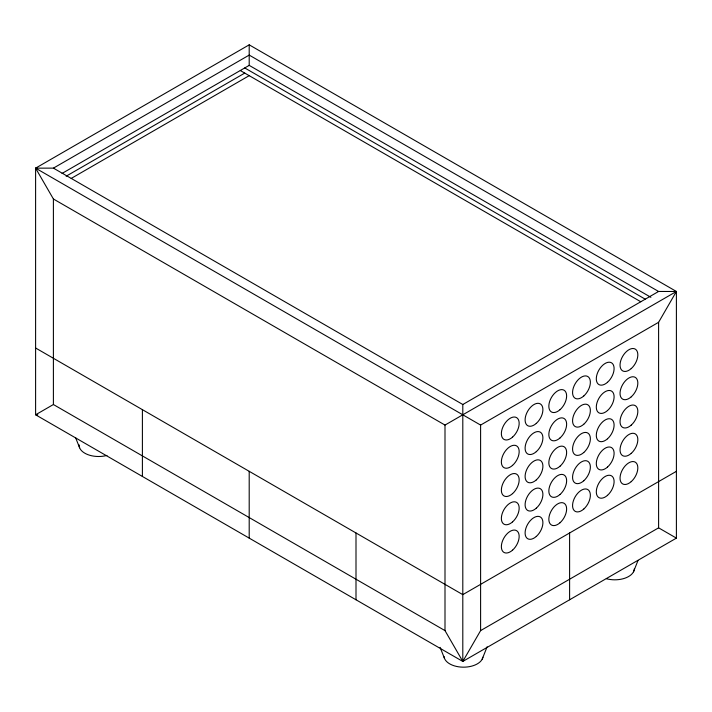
<?xml version="1.0" encoding="UTF-8"?>
<svg xmlns="http://www.w3.org/2000/svg" width="712" height="712" viewBox="0 0 712 712"><rect width="100%" height="100%" fill="white"/><g stroke="black" fill="none" stroke-linecap="round" stroke-linejoin="round"><path stroke-width="1.07" d="M249.2 44.829L35.6 168.157L35.6 414.793L462.8 661.439L676.4 538.121L676.4 291.475L249.2 44.829L249.2 65.371L62.051 173.434M658.6 291.466L462.8 404.514L462.8 661.439L445 630.61L445 425.073L676.4 291.475L658.6 291.466L249.2 55.091L53.418 168.13L35.6 168.157L53.4 198.986L53.4 404.523L35.6 414.793L37.825 414.793M482.193 659.17L487.106 646.808M633.493 571.816L637.997 560.486M462.8 661.439L480.6 630.61L480.6 425.073L35.6 168.157M676.4 538.121L658.6 527.841L658.6 322.305L676.4 291.475M66.145 176.211L244.75 73.096M71.2 178.427L249.2 75.659M480.6 425.073L658.6 322.305M676.4 471.317L462.8 594.636L35.6 347.999M480.6 630.61L658.6 527.841M249.2 65.371L650.893 297.305M244.75 67.951L645.481 299.316M240.3 70.524L640.8 301.755M53.418 168.13L462.818 404.505M53.4 198.986L445 425.073M53.4 404.523L445 630.61M440.114 647.386L444.528 658.484M75.614 437.72L79.628 447.812M569.6 532.976L569.6 599.78M356 532.976L356 599.78M249.2 471.317L249.2 538.121M142.4 409.658L142.4 476.462M482.896 657.238A19.509 11.267 0 0 1 462.907 667.171A19.509 11.267 0 0 1 444.039 656.535M634.321 568.915A19.509 11.267 0 0 1 606.33 578.696M106.934 455.431A19.509 11.267 0 0 1 79.121 444.884M560.033 466.209A12.585 7.271 -60 0 0 564.029 446.718A12.585 7.271 -60 0 0 549.139 459.916A12.585 7.271 -60 0 0 560.033 466.209M583.769 452.512A12.585 7.271 -60 0 0 587.756 433.012A12.585 7.271 -60 0 0 572.866 446.219A12.585 7.271 -60 0 0 583.769 452.512M607.505 467.072A12.585 7.271 -60 0 0 611.492 447.572A12.585 7.271 -60 0 0 596.603 460.78A12.585 7.271 -60 0 0 607.505 467.072M583.769 480.769A12.585 7.271 -60 0 0 587.756 461.278A12.585 7.271 -60 0 0 572.866 474.477A12.585 7.271 -60 0 0 583.769 480.769M512.569 493.621A12.585 7.271 -60 0 0 516.556 474.121A12.585 7.271 -60 0 0 501.666 487.319A12.585 7.271 -60 0 0 512.569 493.621M560.033 494.475A12.585 7.271 -60 0 0 564.029 474.975A12.585 7.271 -60 0 0 549.139 488.183A12.585 7.271 -60 0 0 560.033 494.475M607.505 438.806A12.585 7.271 -60 0 0 611.492 419.315A12.585 7.271 -60 0 0 596.603 432.513A12.585 7.271 -60 0 0 607.505 438.806M536.305 508.172A12.585 7.271 -60 0 0 540.292 488.681A12.585 7.271 -60 0 0 525.403 501.88A12.585 7.271 -60 0 0 536.305 508.172M536.305 479.915A12.585 7.271 -60 0 0 540.292 460.415A12.585 7.271 -60 0 0 525.403 473.622A12.585 7.271 -60 0 0 536.305 479.915M536.305 536.439A12.585 7.271 -60 0 0 540.292 516.939A12.585 7.271 -60 0 0 525.403 530.146A12.585 7.271 -60 0 0 536.305 536.439M583.769 509.036A12.585 7.271 -60 0 0 587.756 489.536A12.585 7.271 -60 0 0 572.866 502.743A12.585 7.271 -60 0 0 583.769 509.036M631.232 481.623A12.585 7.271 -60 0 0 635.229 462.132A12.585 7.271 -60 0 0 620.339 475.331A12.585 7.271 -60 0 0 631.232 481.623M607.505 495.329A12.585 7.271 -60 0 0 611.492 475.83A12.585 7.271 -60 0 0 596.603 489.037A12.585 7.271 -60 0 0 607.505 495.329M512.569 521.878A12.585 7.271 -60 0 0 516.556 502.378A12.585 7.271 -60 0 0 501.666 515.586A12.585 7.271 -60 0 0 512.569 521.878M560.033 522.733A12.585 7.271 -60 0 0 564.029 503.242A12.585 7.271 -60 0 0 549.139 516.44A12.585 7.271 -60 0 0 560.033 522.733M512.569 550.136A12.585 7.271 -60 0 0 516.556 530.645A12.585 7.271 -60 0 0 501.666 543.843A12.585 7.271 -60 0 0 512.569 550.136M583.769 395.988A12.585 7.271 -60 0 0 587.756 376.488A12.585 7.271 -60 0 0 572.866 389.695A12.585 7.271 -60 0 0 583.769 395.988M512.569 437.097A12.585 7.271 -60 0 0 516.556 417.597A12.585 7.271 -60 0 0 501.666 430.805A12.585 7.271 -60 0 0 512.569 437.097M512.569 465.354A12.585 7.271 -60 0 0 516.556 445.854A12.585 7.271 -60 0 0 501.666 459.062A12.585 7.271 -60 0 0 512.569 465.354M560.033 409.685A12.585 7.271 -60 0 0 564.029 390.194A12.585 7.271 -60 0 0 549.139 403.392A12.585 7.271 -60 0 0 560.033 409.685M631.232 425.108A12.585 7.271 -60 0 0 635.229 405.609A12.585 7.271 -60 0 0 620.339 418.807A12.585 7.271 -60 0 0 631.232 425.108M536.305 451.657A12.585 7.271 -60 0 0 540.292 432.157A12.585 7.271 -60 0 0 525.403 445.356A12.585 7.271 -60 0 0 536.305 451.657M631.232 453.366A12.585 7.271 -60 0 0 635.229 433.866A12.585 7.271 -60 0 0 620.339 447.074A12.585 7.271 -60 0 0 631.232 453.366M631.232 396.842A12.585 7.271 -60 0 0 635.229 377.342A12.585 7.271 -60 0 0 620.339 390.55A12.585 7.271 -60 0 0 631.232 396.842M607.505 410.548A12.585 7.271 -60 0 0 611.492 391.048A12.585 7.271 -60 0 0 596.603 404.256A12.585 7.271 -60 0 0 607.505 410.548M583.769 424.245A12.585 7.271 -60 0 0 587.756 404.754A12.585 7.271 -60 0 0 572.866 417.953A12.585 7.271 -60 0 0 583.769 424.245M536.305 423.391A12.585 7.271 -60 0 0 540.292 403.891A12.585 7.271 -60 0 0 525.403 417.099A12.585 7.271 -60 0 0 536.305 423.391M607.505 382.282A12.585 7.271 -60 0 0 611.492 362.791A12.585 7.271 -60 0 0 596.603 375.989A12.585 7.271 -60 0 0 607.505 382.282M560.033 437.951A12.585 7.271 -60 0 0 564.029 418.451A12.585 7.271 -60 0 0 549.139 431.659A12.585 7.271 -60 0 0 560.033 437.951M631.232 368.585A12.585 7.271 -60 0 0 635.229 349.085A12.585 7.271 -60 0 0 620.339 362.292A12.585 7.271 -60 0 0 631.232 368.585"/></g></svg>
